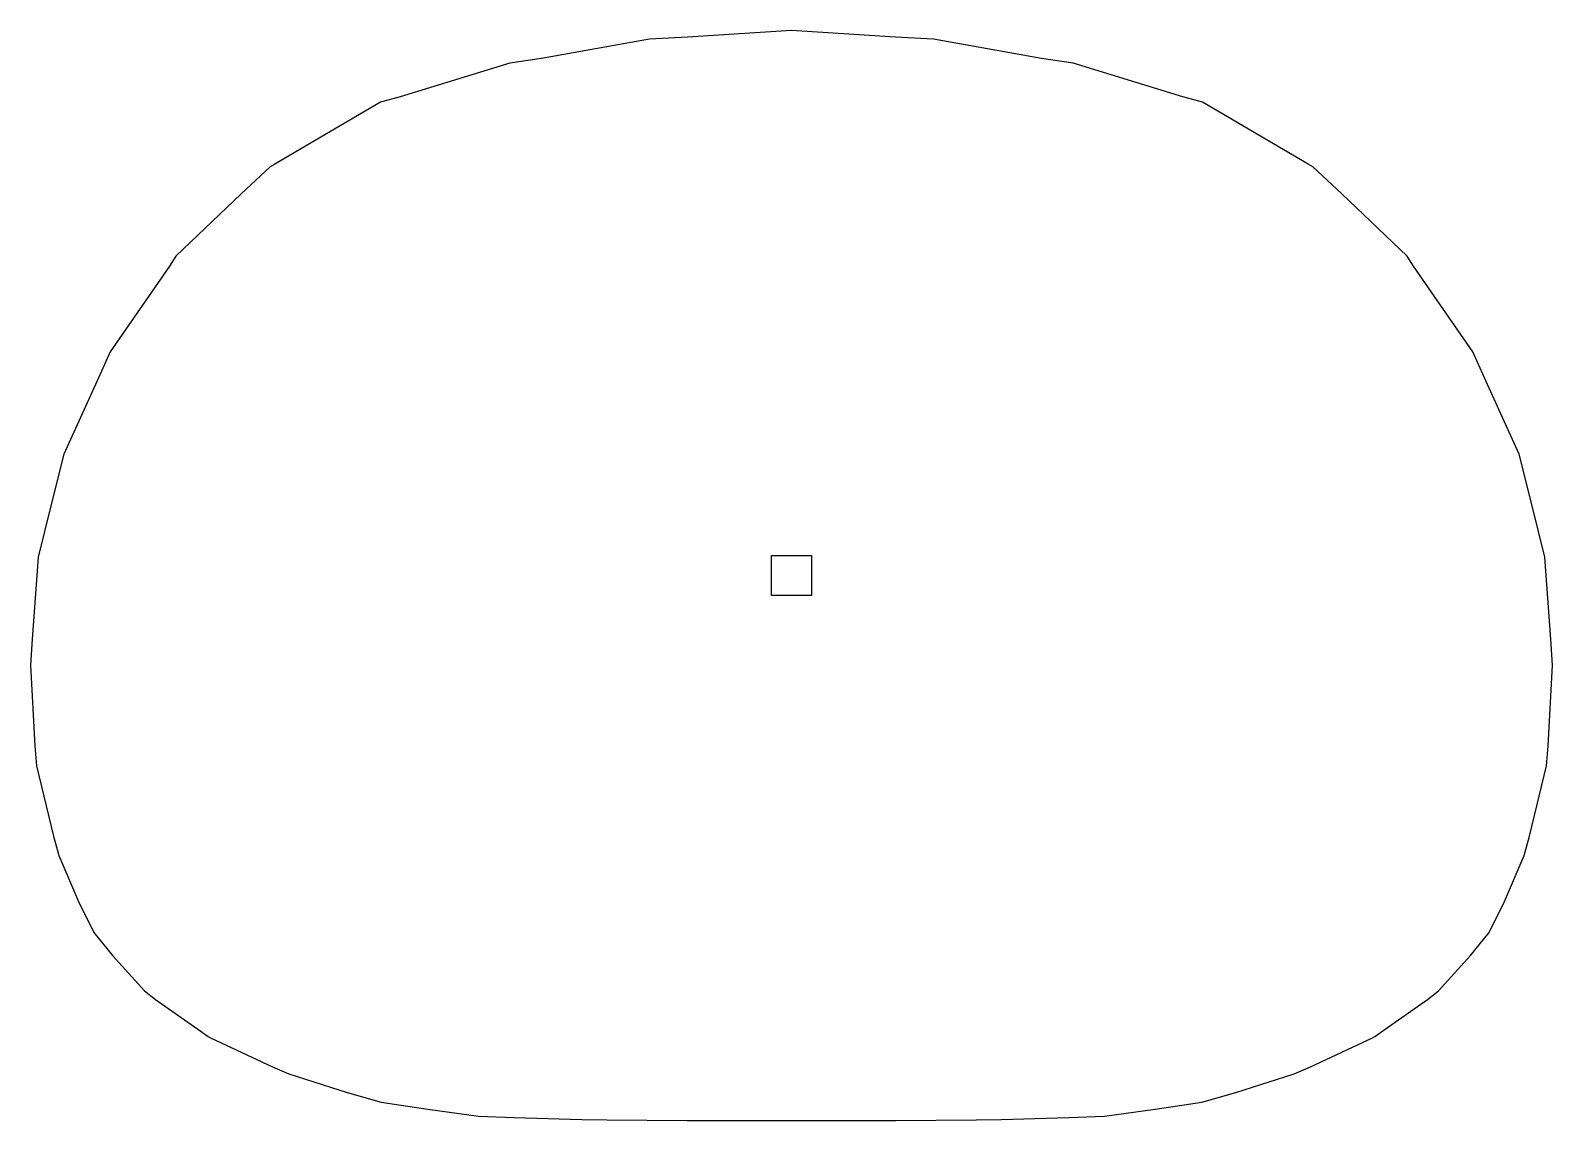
# Model space of a CAD drawing. Extents: x -7.6 to 7.6, y -5.5 to 5.5.
import ezdxf

# ---------------------------------------------------------------- set-up
doc = ezdxf.new("R2010")
doc.units = 0

msp = doc.modelspace()

# ---------------------------------------------------------------- linework, layer by layer
for p, q in [((-1.424, 5.378), (-2.507, 5.185)), ((-1.043, 5.399), (-1.424, 5.378)), ((0, 5.465), (-1.043, 5.399)), ((1.043, 5.399), (0, 5.465)), ((1.424, 5.378), (1.043, 5.399)), ((2.507, 5.185), (1.424, 5.378)), ((-2.824, 5.135), (-3.923, 4.799)), ((-2.507, 5.185), (-2.824, 5.135)), ((2.824, 5.135), (2.507, 5.185)), ((3.923, 4.799), (2.824, 5.135)), ((-4.121, 4.744), (-5.181, 4.124)), ((-3.923, 4.799), (-4.121, 4.744)), ((4.121, 4.744), (3.923, 4.799)), ((5.181, 4.124), (4.121, 4.744)), ((-5.181, 4.124), (-5.229, 4.097)), ((5.229, 4.097), (5.181, 4.124)), ((-5.229, 4.097), (-5.519, 3.825)), ((5.519, 3.825), (5.229, 4.097)), ((-5.519, 3.825), (-6.173, 3.2)), ((6.173, 3.2), (5.519, 3.825)), ((-6.239, 3.103), (-6.831, 2.241)), ((-6.173, 3.2), (-6.239, 3.103)), ((6.239, 3.103), (6.173, 3.2)), ((6.831, 2.241), (6.239, 3.103)), ((-6.831, 2.241), (-6.962, 1.953)), ((6.962, 1.953), (6.831, 2.241)), ((-6.962, 1.953), (-7.296, 1.218)), ((7.296, 1.218), (6.962, 1.953)), ((-7.296, 1.218), (-7.427, 0.7)), ((7.427, 0.7), (7.296, 1.218)), ((-7.427, 0.7), (-7.554, 0.183)), ((7.554, 0.183), (7.427, 0.7)), ((-7.554, 0.183), (-7.614, -0.638)), ((-0.2, -0.2), (-0.2, 0.2)), ((-0.2, 0.2), (0.2, 0.2)), ((0.2, 0.2), (0.2, -0.2)), ((7.614, -0.638), (7.554, 0.183)), ((0.2, -0.2), (-0.2, -0.2)), ((-7.614, -0.638), (-7.632, -0.898)), ((7.632, -0.898), (7.614, -0.638)), ((-7.632, -0.898), (-7.587, -1.709)), ((7.587, -1.709), (7.632, -0.898)), ((-7.587, -1.709), (-7.571, -1.907)), ((7.571, -1.907), (7.587, -1.709)), ((-7.571, -1.907), (-7.401, -2.614)), ((7.401, -2.614), (7.571, -1.907)), ((-7.401, -2.614), (-7.348, -2.807)), ((7.348, -2.807), (7.401, -2.614)), ((-7.348, -2.807), (-7.15, -3.268)), ((7.15, -3.268), (7.348, -2.807)), ((-7.15, -3.268), (-6.995, -3.579)), ((6.995, -3.579), (7.15, -3.268)), ((-6.995, -3.579), (-6.81, -3.81)), ((6.81, -3.81), (6.995, -3.579)), ((-6.81, -3.81), (-6.488, -4.165)), ((6.488, -4.165), (6.81, -3.81)), ((-6.488, -4.165), (-6.379, -4.251)), ((-6.379, -4.251), (-5.954, -4.55)), ((5.954, -4.55), (6.379, -4.251)), ((6.379, -4.251), (6.488, -4.165)), ((-5.954, -4.55), (-5.85, -4.622)), ((5.85, -4.622), (5.954, -4.55)), ((-5.85, -4.622), (-5.827, -4.637)), ((-5.827, -4.637), (-5.204, -4.927)), ((5.204, -4.927), (5.827, -4.637)), ((5.827, -4.637), (5.85, -4.622)), ((-5.204, -4.927), (-5.04, -4.995)), ((-5.04, -4.995), (-4.455, -5.182)), ((4.455, -5.182), (5.04, -4.995)), ((5.04, -4.995), (5.204, -4.927)), ((-4.455, -5.182), (-4.114, -5.28)), ((4.114, -5.28), (4.455, -5.182)), ((-4.114, -5.28), (-3.646, -5.351)), ((3.646, -5.351), (4.114, -5.28)), ((-3.646, -5.351), (-3.139, -5.422)), ((-3.139, -5.422), (-2.78, -5.433)), ((-2.78, -5.433), (-2.102, -5.454)), ((-2.102, -5.454), (-1.853, -5.456)), ((-1.853, -5.456), (-1.047, -5.463)), ((-1.047, -5.463), (-0.877, -5.464)), ((-0.877, -5.464), (0, -5.465)), ((0, -5.465), (0.877, -5.464)), ((0.877, -5.464), (1.047, -5.463)), ((1.047, -5.463), (1.853, -5.456)), ((1.853, -5.456), (2.102, -5.454)), ((2.102, -5.454), (2.78, -5.433)), ((2.78, -5.433), (3.139, -5.422)), ((3.139, -5.422), (3.646, -5.351))]:
    msp.add_line(p, q)

doc.saveas('drawing.dxf')
